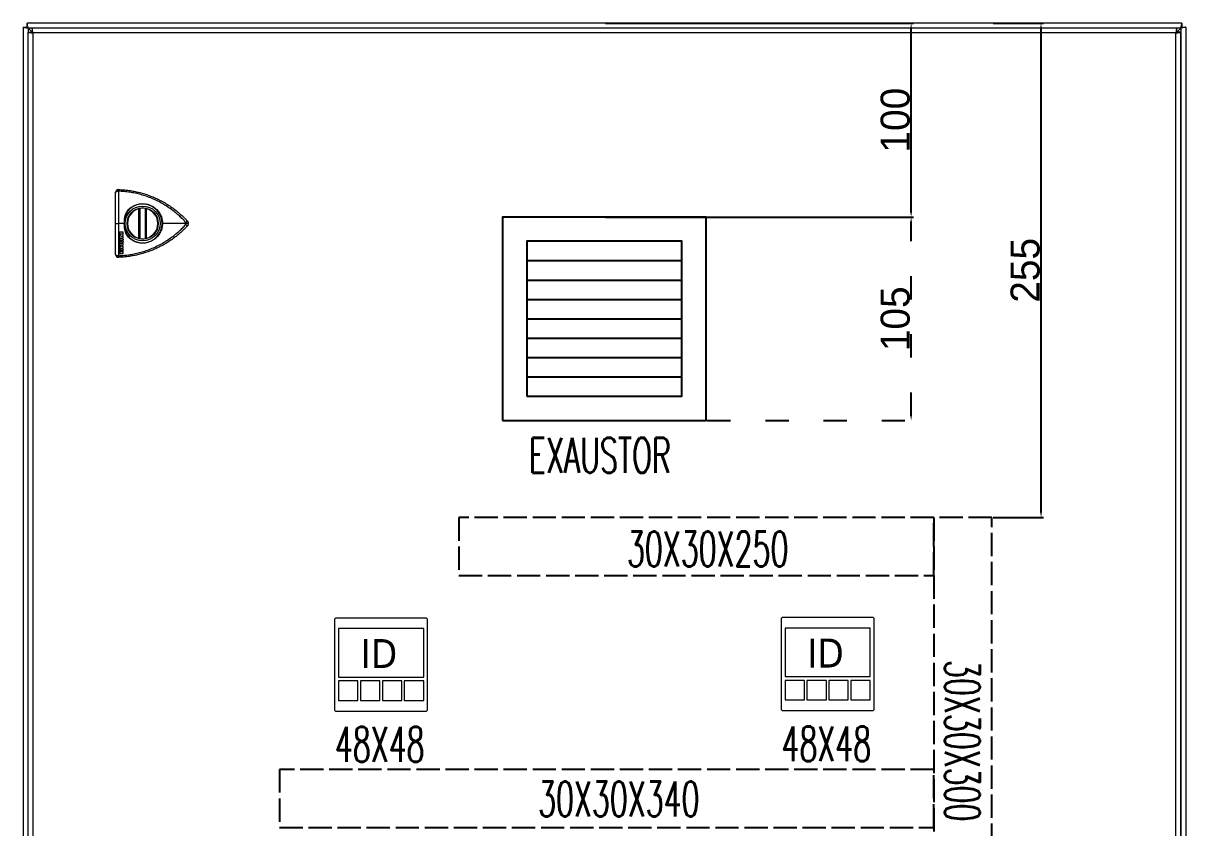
# Model space of a CAD drawing. Header units: inches. Extents: x -3 to 3194, y -983 to 1262.
# Drawn here: x 2594 to 3194, y 768 to 1183 of the extents above; entities that cross this region are included whole.
import ezdxf
from ezdxf.enums import TextEntityAlignment as Align

# ---------------------------------------------------------------- set-up
doc = ezdxf.new("R2010")
doc.units = ezdxf.units.IN
doc.header["$MEASUREMENT"] = 0
doc.linetypes.add('ACAD_ISO02W100', pattern=[15, 12, -3])
doc.linetypes.add('ACAD_ISO03W100', pattern=[30, 12, -18])
doc.layers.add('AUTOCONNECTING', color=1, linetype='Continuous', lineweight=13)
doc.styles.add('ROMANS', font='romans')
doc.styles.add('Tahoma', font='Tahoma.ttf')
doc.dimstyles.new('ISO-25', dxfattribs={"dimtxt": 15, "dimasz": 2.5, "dimexe": 1.25, "dimexo": 0.625, "dimtad": 1, "dimtxsty": 'Standard', "dimcen": 2.5, "dimclrd": 4, "dimclre": 4, "dimclrt": 4, "dimadec": 0, "dimazin": 0, "dimtfac": 1, "dimtmove": 0, "dimatfit": 3, "dimfxl": 1, "dimtfillclr": 4, "dimarcsym": 0})

# ---------------------------------------------------------------- blocks, each defined once
blk = doc.blocks.new('*U116')
blk.add_line((-40, 0), (40, 0))
blk = doc.blocks.new('*U117')
at = {"color": 0, "linetype": 'ByBlock', "lineweight": -2, "transparency": 16777216}
for p in [(0, 70), (0, 60), (0, 50), (0, 40), (0, 30), (0, 20), (0, 10), (0, 0)]:
    blk.add_blockref('*U116', p, dxfattribs=at)
blk = doc.blocks.new('*D132')
at = {"layer": 'AUTOCONNECTING', "color": 4, "linetype": 'ACAD_ISO03W100', "lineweight": -2, "transparency": 16777216}
for p, q in [((2946.78, 1082.97), (3053.24, 1082.97)), ((3051.99, 980.47), (3051.99, 1080.47)), ((2946.78, 977.97), (3053.24, 977.97))]:
    blk.add_line(p, q, dxfattribs=at)
at = {"layer": 'AUTOCONNECTING', "color": 4, "linetype": 'ACAD_ISO03W100', "lineweight": 13, "transparency": 16777216}
for points in [[(3051.57, 1080.47), (3052.41, 1080.47), (3051.99, 1082.97)], [(3051.57, 980.47), (3052.41, 980.47), (3051.99, 977.97)]]:
    blk.add_solid(points, dxfattribs=at)
at = {"layer": 'Defpoints', "color": 0, "linetype": 'ACAD_ISO03W100', "lineweight": 13, "transparency": 16777216}
for p in [(2946.16, 1082.97), (3051.99, 1082.97), (2946.16, 977.97)]:
    blk.add_point(p, dxfattribs=at)
at = {"layer": 'AUTOCONNECTING', "color": 4, "linetype": 'ACAD_ISO03W100', "lineweight": 13, "transparency": 16777216, "insert": (3043.86, 1030.47), "char_height": 15, "attachment_point": 5, "rotation": 90}
blk.add_mtext('105', dxfattribs=at)
blk = doc.blocks.new('*U154')
at = {"layer": 'AUTOCONNECTING', "color": 0, "lineweight": 13}
blk.add_lwpolyline([(-5, -5), (5, -5), (5, 5), (-5, 5)], close=True, dxfattribs=at)
blk = doc.blocks.new('*U155')
at = {"layer": 'AUTOCONNECTING', "color": 0, "linetype": 'ByBlock', "lineweight": -2, "transparency": 16777216}
for p in [(0, 0), (11.33, 0), (22.66, 0), (33.99, 0)]:
    blk.add_blockref('*U154', p, dxfattribs=at)
blk = doc.blocks.new('IndicadorNovus')
at = {"layer": 'AUTOCONNECTING', "color": 0, "lineweight": 13}
for points in [[(-23.5, -24), (23.5, -24), (24, -23.5), (24, 23.5), (23.5, 24), (-23.5, 24), (-24, 23.5), (-24, -23.5)], [(-22, -6.48), (22, -6.48), (22, 18.52), (-22, 18.52)]]:
    blk.add_lwpolyline(points, close=True, dxfattribs=at)
blk.add_blockref('*U155', (-17, -13.47), dxfattribs=at)
at = {"insert": (-10.51, 13.17), "char_height": 15, "width": 31.6447, "attachment_point": 1, "style": 'Tahoma'}
blk.add_mtext('ID', dxfattribs=at)
blk = doc.blocks.new('*D167')
at = {"layer": 'AUTOCONNECTING', "color": 4, "lineweight": -2, "transparency": 16777216}
for p, q in [((2894.28, 1182.97), (3053.24, 1182.97)), ((3051.99, 1085.47), (3051.99, 1180.47)), ((2894.28, 1082.97), (3053.24, 1082.97))]:
    blk.add_line(p, q, dxfattribs=at)
at = {"layer": 'AUTOCONNECTING', "color": 4, "lineweight": 13, "transparency": 16777216}
for points in [[(3051.57, 1180.47), (3052.41, 1180.47), (3051.99, 1182.97)], [(3051.57, 1085.47), (3052.41, 1085.47), (3051.99, 1082.97)]]:
    blk.add_solid(points, dxfattribs=at)
at = {"layer": 'Defpoints', "color": 0, "lineweight": 13, "transparency": 16777216}
for p in [(2893.66, 1182.97), (3051.99, 1182.97), (2893.66, 1082.97)]:
    blk.add_point(p, dxfattribs=at)
at = {"layer": 'AUTOCONNECTING', "color": 4, "lineweight": 13, "transparency": 16777216, "insert": (3043.86, 1132.97), "char_height": 15, "attachment_point": 5, "rotation": 90}
blk.add_mtext('100', dxfattribs=at)
blk = doc.blocks.new('*D168')
at = {"layer": 'AUTOCONNECTING', "color": 4, "lineweight": -2, "transparency": 16777216}
for p, q in [((3094.28, 1182.97), (3120.28, 1182.97)), ((3119.03, 930.47), (3119.03, 1180.47)), ((3094.28, 927.97), (3120.28, 927.97))]:
    blk.add_line(p, q, dxfattribs=at)
at = {"layer": 'AUTOCONNECTING', "color": 4, "lineweight": 13, "transparency": 16777216}
for points in [[(3118.62, 1180.47), (3119.45, 1180.47), (3119.03, 1182.97)], [(3118.62, 930.47), (3119.45, 930.47), (3119.03, 927.97)]]:
    blk.add_solid(points, dxfattribs=at)
at = {"layer": 'Defpoints', "color": 0, "lineweight": 13, "transparency": 16777216}
for p in [(3093.66, 1182.97), (3119.03, 1182.97), (3093.66, 927.97)]:
    blk.add_point(p, dxfattribs=at)
at = {"layer": 'AUTOCONNECTING', "color": 4, "lineweight": 13, "transparency": 16777216, "insert": (3110.91, 1055.47), "char_height": 15, "attachment_point": 5, "rotation": 90}
blk.add_mtext('255', dxfattribs=at)

msp = doc.modelspace()

# ---------------------------------------------------------------- linework, layer by layer
at = {"color": 7, "linetype": 'Continuous', "lineweight": 15}
for p, q in [((3191.723, 1182.971), (2595.723, 1182.971)), ((2595.723, 1180.971), (2595.723, 1182.971)), ((3191.723, 1182.971), (3191.723, 1180.971)), ((2593.723, 1180.971), (2595.723, 1180.971)), ((2593.723, 1180.971), (2593.723, 384.971)), ((2596.155, 1178.294), (2596.155, 387.648)), ((2596.155, 1178.294), (2598.155, 1178.294)), ((2598.531, 1178.164), (2596.223, 1180.471)), ((3188.979, 1180.471), (2598.332, 1180.471)), ((2598.332, 1180.471), (2598.332, 1178.471)), ((3188.655, 1177.971), (2598.655, 1177.971)), ((2598.655, 1177.971), (2598.655, 387.971)), ((3188.655, 387.971), (3188.655, 1177.971)), ((3188.848, 1178.096), (3191.223, 1180.471)), ((3188.979, 1180.471), (3188.979, 1178.471)), ((3191.155, 1178.294), (3189.155, 1178.294)), ((3191.155, 387.648), (3191.155, 1178.294)), ((3191.223, 1180.471), (3191.223, 385.471)), ((3191.723, 1180.971), (3193.723, 1180.971)), ((3193.723, 1180.971), (3193.723, 384.971)), ((2653.46, 1072.053), (2653.46, 1087.29)), ((2653.96, 1087.401), (2654.005, 1087.455)), ((2653.96, 1087.401), (2653.96, 1071.941)), ((2654.005, 1071.887), (2654.005, 1087.455)), ((2656.75, 1087.401), (2656.705, 1087.455)), ((2656.705, 1087.455), (2656.705, 1071.887)), ((2656.75, 1071.941), (2656.75, 1087.401)), ((2657.25, 1087.29), (2657.25, 1072.053)), ((2645.355, 1079.671), (2642.869, 1079.671)), ((2645.355, 1075.17), (2643.348, 1075.17)), ((2644.159, 1074.337), (2645.355, 1074.337)), ((2645.355, 1073.913), (2644.159, 1074.337)), ((2645.355, 1079.671), (2645.954, 1079.671)), ((2646.04, 1079.671), (2645.954, 1079.671)), ((2643.348, 1073.879), (2644.019, 1073.682)), ((2644.019, 1073.682), (2643.348, 1073.404)), ((2643.348, 1072.141), (2645.355, 1072.141)), ((2644.739, 1071.974), (2643.348, 1071.974)), ((2643.348, 1071.144), (2644.454, 1071.144)), ((2644.448, 1070.397), (2643.348, 1070.397)), ((2643.348, 1069.635), (2644.691, 1069.635)), ((2644.213, 1072.983), (2645.355, 1073.374)), ((2645.355, 1072.983), (2644.213, 1072.983)), ((2645.355, 1069.531), (2644.584, 1069.079)), ((2644.676, 1068.092), (2645.355, 1068.468)), ((2653.96, 1071.941), (2654.005, 1071.887)), ((2656.75, 1071.941), (2656.705, 1071.887)), ((2643.348, 1066.933), (2645.355, 1066.933)), ((2643.355, 1064.171), (2645.355, 1064.171)), ((2643.848, 1067.752), (2644.106, 1067.752)), ((2643.854, 1064.996), (2644.045, 1064.996)), ((2644.546, 1064.996), (2644.786, 1064.996)), ((2645.355, 1067.752), (2644.676, 1067.752)), ((2645.186, 1066.44), (2645.355, 1066.111))]:
    msp.add_line(p, q, dxfattribs=at)
at = {"color": 8, "linetype": 'Continuous', "lineweight": 15}
for p, q in [((2598.332, 1180.471), (2596.223, 1180.471)), ((2596.223, 1180.471), (2596.223, 1178.294)), ((3191.223, 1180.471), (3188.979, 1180.471))]:
    msp.add_line(p, q, dxfattribs=at)
at = {"color": 7, "linetype": 'Continuous', "lineweight": 15, "flags": 128}
for points in [[(2596.223, 1180.471), (2596.137, 1180.905), (2596.052, 1181.326), (2595.973, 1181.721), (2595.902, 1182.078), (2595.84, 1182.386), (2595.79, 1182.636), (2595.754, 1182.821), (2595.731, 1182.933), (2595.723, 1182.971)], [(3191.223, 1180.471), (3191.321, 1180.959), (3191.415, 1181.428), (3191.501, 1181.86), (3191.577, 1182.239), (3191.639, 1182.55), (3191.685, 1182.781), (3191.714, 1182.923), (3191.723, 1182.971)], [(2593.723, 1180.971), (2593.761, 1180.964), (2593.874, 1180.941), (2594.058, 1180.904), (2594.308, 1180.854), (2594.616, 1180.793), (2594.973, 1180.721), (2595.368, 1180.642), (2595.789, 1180.558), (2596.223, 1180.471)], [(2596.223, 1180.471), (2596.137, 1180.558), (2596.052, 1180.642), (2595.973, 1180.721), (2595.902, 1180.793), (2595.84, 1180.854), (2595.79, 1180.904), (2595.754, 1180.941), (2595.731, 1180.964), (2595.723, 1180.971)], [(2595.723, 1180.971), (2595.731, 1180.964), (2595.754, 1180.941), (2595.79, 1180.904), (2595.84, 1180.854), (2595.902, 1180.793), (2595.973, 1180.721), (2596.052, 1180.642), (2596.137, 1180.558), (2596.223, 1180.471)], [(2596.155, 1178.294), (2596.193, 1178.29), (2596.306, 1178.275), (2596.49, 1178.251), (2596.74, 1178.219), (2597.048, 1178.179), (2597.405, 1178.133), (2597.8, 1178.082), (2598.221, 1178.027), (2598.655, 1177.971)], [(2598.155, 1178.294), (2598.163, 1178.29), (2598.186, 1178.275), (2598.222, 1178.251), (2598.272, 1178.219), (2598.334, 1178.179), (2598.405, 1178.133), (2598.484, 1178.082), (2598.569, 1178.027), (2598.655, 1177.971)], [(2598.655, 1177.971), (2598.599, 1178.405), (2598.545, 1178.826), (2598.494, 1179.221), (2598.448, 1179.578), (2598.408, 1179.886), (2598.376, 1180.136), (2598.352, 1180.321), (2598.337, 1180.433), (2598.332, 1180.471)], [(2598.655, 1177.971), (2598.592, 1178.069), (2598.532, 1178.163), (2598.476, 1178.249), (2598.427, 1178.325), (2598.387, 1178.387), (2598.357, 1178.433), (2598.338, 1178.462), (2598.332, 1178.471)], [(3188.979, 1180.471), (3188.974, 1180.433), (3188.959, 1180.321), (3188.935, 1180.136), (3188.903, 1179.886), (3188.863, 1179.578), (3188.817, 1179.221), (3188.766, 1178.826), (3188.712, 1178.405), (3188.655, 1177.971)], [(3188.979, 1178.471), (3188.974, 1178.464), (3188.959, 1178.441), (3188.935, 1178.404), (3188.903, 1178.354), (3188.863, 1178.293), (3188.817, 1178.221), (3188.766, 1178.142), (3188.712, 1178.058), (3188.655, 1177.971)], [(3188.655, 1177.971), (3189.143, 1178.034), (3189.612, 1178.095), (3190.044, 1178.151), (3190.423, 1178.2), (3190.734, 1178.24), (3190.965, 1178.27), (3191.107, 1178.288), (3191.155, 1178.294)], [(3188.655, 1177.971), (3188.753, 1178.034), (3188.847, 1178.095), (3188.933, 1178.151), (3189.009, 1178.2), (3189.071, 1178.24), (3189.117, 1178.27), (3189.146, 1178.288), (3189.155, 1178.294)], [(3191.223, 1180.471), (3191.321, 1180.569), (3191.415, 1180.663), (3191.501, 1180.749), (3191.577, 1180.825), (3191.639, 1180.887), (3191.685, 1180.933), (3191.714, 1180.962), (3191.723, 1180.971)], [(3193.723, 1180.971), (3193.685, 1180.964), (3193.573, 1180.941), (3193.389, 1180.904), (3193.139, 1180.854), (3192.83, 1180.793), (3192.473, 1180.721), (3192.078, 1180.642), (3191.658, 1180.558), (3191.223, 1180.471)], [(3191.723, 1180.971), (3191.716, 1180.964), (3191.693, 1180.941), (3191.656, 1180.904), (3191.606, 1180.854), (3191.545, 1180.793), (3191.473, 1180.721), (3191.394, 1180.642), (3191.31, 1180.558), (3191.223, 1180.471)], [(2641.355, 1095.648), (2641.385, 1095.778), (2641.472, 1095.903), (2641.613, 1096.018), (2641.803, 1096.118), (2642.033, 1096.2), (2642.297, 1096.261), (2642.582, 1096.297), (2642.877, 1096.308)], [(2641.355, 1063.694), (2641.385, 1063.564), (2641.472, 1063.439), (2641.613, 1063.325), (2641.803, 1063.224), (2642.033, 1063.142), (2642.297, 1063.082), (2642.582, 1063.045), (2642.877, 1063.034)]]:
    msp.add_lwpolyline(points, dxfattribs=at)
for points in [[(2841.155, 977.971), (2946.155, 977.971), (2946.155, 1082.971), (2841.155, 1082.971)], [(2853.655, 990.471), (2933.655, 990.471), (2933.655, 1070.471), (2853.655, 1070.471)]]:
    msp.add_lwpolyline(points, close=True)
at = {"color": 251, "linetype": 'ACAD_ISO02W100', "true_color": 0x636466, "elevation": 0}
for points in [[(2818.587, 897.971), (3063.655, 897.971), (3063.655, 927.971), (2818.587, 927.971)], [(2725.967, 767.971), (3063.655, 767.971), (3063.655, 797.971), (2725.967, 797.971)]]:
    msp.add_lwpolyline(points, close=True, dxfattribs=at)
at = {"color": 251, "linetype": 'ACAD_ISO02W100', "true_color": 0x636466}
msp.add_lwpolyline([(3063.655, 927.971), (3063.655, 637.971), (3093.655, 637.971), (3093.655, 927.971)], close=True, dxfattribs=at)
at = {"color": 7, "linetype": 'Continuous', "lineweight": 15}
for radius in [9, 8.05]:
    msp.add_circle((2655.355, 1079.671), radius, dxfattribs=at)
for centre, radius, start, end in [((2642.855, 1095.648), 1.5, 88.244099, 180), ((2498.49, 1100.887), 144.46, 358.183522, 358.5166), ((2655.355, 1079.671), 7.9, 99.839341, 260.160659), ((2655.355, 1079.671), 7.851, 103.967718, 256.032282), ((2649.696, 1088.124), 0.308, 206.731137, 248.460727), ((2655.355, 1079.671), 10, 234.741382, 125.258618), ((2655.355, 1079.671), 7.9, 80.160659, 99.839341), ((2655.355, 1079.671), 7.9, 279.839341, 80.160659), ((2655.355, 1079.671), 7.851, 283.967718, 76.032282), ((2675.946, 1082.214), 2.619, 307.282004, 334.191173), ((2675.946, 1077.128), 2.619, 25.808827, 52.717996), ((2655.355, 1079.671), 7.9, 260.160659, 279.839341), ((2642.855, 1063.694), 1.5, 180, 271.755901), ((2498.49, 1058.455), 144.46, 1.4834, 1.816478)]:
    msp.add_arc(centre, radius, start, end, dxfattribs=at)
for points, knots in [([(2641.355, 1079.671), (2641.355, 1079.85), (2641.355, 1080.207), (2641.355, 1080.921), (2641.355, 1082.168), (2641.355, 1083.934), (2641.355, 1086.031), (2641.355, 1088.284), (2641.355, 1090.685), (2641.355, 1093.215), (2641.355, 1094.838), (2641.355, 1095.648)], [0, 0, 0, 0, 0.032374, 0.0647719, 0.1295223, 0.2586294, 0.3862106, 0.5137919, 0.6757874, 0.8380037, 1, 1, 1, 1]), ([(2642.877, 1096.308), (2642.878, 1095.464), (2642.879, 1093.775), (2642.88, 1091.14), (2642.88, 1088.641), (2642.88, 1086.295), (2642.879, 1084.111), (2642.877, 1082.272), (2642.876, 1080.976), (2642.872, 1080.251), (2642.872, 1079.898), (2642.869, 1079.729), (2642.869, 1079.729)], [0, 0, 0, 0, 0.16252448, 0.32526957, 0.48779326, 0.61579946, 0.74380558, 0.87333426, 0.93823802, 0.9706035, 0.9999965, 1, 1, 1, 1]), ([(2676.879, 1081.021), (2676.879, 1081.021), (2676.331, 1081.602), (2675.197, 1082.728), (2673.424, 1084.341), (2671.346, 1086.052), (2668.931, 1087.816), (2666.151, 1089.576), (2663.258, 1091.151), (2660.271, 1092.531), (2657.316, 1093.663), (2654.412, 1094.566), (2651.573, 1095.266), (2648.695, 1095.794), (2645.793, 1096.163), (2643.848, 1096.26), (2642.877, 1096.308)], [0, 0, 0, 0, 0.0000016, 0.0626687, 0.1253723, 0.1880393, 0.2738254, 0.3598973, 0.446064, 0.5321319, 0.6179145, 0.6941957, 0.7706827, 0.8472375, 0.9237214, 1, 1, 1, 1]), ([(2642.901, 1097.148), (2643.717, 1097.111), (2645.349, 1097.038), (2647.785, 1096.778), (2650.225, 1096.407), (2652.661, 1095.909), (2655.087, 1095.288), (2657.558, 1094.523), (2660.065, 1093.601), (2662.595, 1092.51), (2665.084, 1091.272), (2667.524, 1089.885), (2669.904, 1088.349), (2671.988, 1086.833), (2673.798, 1085.376), (2675.185, 1084.163), (2676.364, 1083.057), (2677.353, 1082.081), (2677.987, 1081.409), (2678.304, 1081.074)], [0, 0, 0, 0, 0.06135, 0.1227363, 0.1840863, 0.2467878, 0.3095279, 0.3722294, 0.4411941, 0.5102103, 0.579175, 0.6500791, 0.7210391, 0.7919432, 0.8437654, 0.8955877, 0.9304148, 0.9652439, 1, 1, 1, 1]), ([(2645.954, 1079.671), (2645.954, 1079.671), (2645.954, 1080.086), (2645.936, 1080.915), (2645.998, 1082.09), (2646.207, 1083.178), (2646.505, 1084.171), (2646.914, 1085.116), (2647.436, 1085.995), (2648.061, 1086.796), (2648.726, 1087.465), (2649.208, 1087.826), (2649.421, 1087.985)], [0, 0, 0, 0, 0.0000063, 0.1308926, 0.2615087, 0.37095, 0.4807034, 0.5900352, 0.6981798, 0.8067491, 0.9148698, 1, 1, 1, 1]), ([(2649.583, 1087.837), (2649.375, 1087.681), (2648.903, 1087.326), (2648.247, 1086.673), (2647.626, 1085.894), (2647.099, 1085.037), (2646.678, 1084.115), (2646.362, 1083.143), (2646.13, 1082.072), (2646.037, 1080.909), (2646.039, 1080.084), (2646.04, 1079.671)], [0, 0, 0, 0, 0.0842955, 0.1916501, 0.2994185, 0.4067975, 0.5162102, 0.6260184, 0.7355242, 0.8676298, 1, 1, 1, 1]), ([(2649.421, 1087.985), (2649.746, 1088.198), (2650.398, 1088.625), (2651.46, 1089.119), (2652.568, 1089.499), (2653.718, 1089.747), (2654.89, 1089.864), (2656.061, 1089.847), (2657.214, 1089.696), (2658.335, 1089.421), (2659.409, 1089.026), (2660.424, 1088.517), (2661.368, 1087.907), (2662.24, 1087.199), (2663.027, 1086.399), (2663.722, 1085.519), (2664.32, 1084.566), (2664.81, 1083.546), (2665.187, 1082.473), (2665.422, 1081.459), (2665.543, 1080.524), (2665.569, 1079.955), (2665.569, 1079.671), (2665.569, 1079.671)], [0, 0, 0, 0, 0.0528758, 0.1059186, 0.1587909, 0.2116416, 0.2646656, 0.317507, 0.3688284, 0.4203197, 0.4716374, 0.521555, 0.5716322, 0.6215525, 0.6714674, 0.7215375, 0.7714564, 0.8222622, 0.8732263, 0.9240341, 0.9620437, 0.9999973, 1, 1, 1, 1]), ([(2653.46, 1087.29), (2653.518, 1087.304), (2653.632, 1087.331), (2653.784, 1087.364), (2653.897, 1087.388), (2653.953, 1087.399), (2653.958, 1087.401), (2653.96, 1087.401)], [0, 0, 0, 0, 0.2226403, 0.4454348, 0.6642683, 0.8784476, 1, 1, 1, 1]), ([(2656.75, 1087.401), (2656.756, 1087.4), (2656.768, 1087.397), (2656.853, 1087.38), (2656.978, 1087.353), (2657.118, 1087.322), (2657.212, 1087.299), (2657.25, 1087.29)], [0, 0, 0, 0, 0.2106937, 0.4213433, 0.6333535, 0.8488062, 1, 1, 1, 1]), ([(2677.533, 1080.13), (2677.421, 1080.275), (2677.196, 1080.566), (2676.978, 1080.865), (2676.879, 1081.021), (2676.879, 1081.021)], [0, 0, 0, 0, 0.49869947, 0.99994679, 1, 1, 1, 1]), ([(2677.684, 1079.671), (2677.684, 1079.671), (2677.684, 1079.745), (2677.664, 1079.892), (2677.596, 1080.044), (2677.543, 1080.116), (2677.533, 1080.13)], [0, 0, 0, 0, 0.0001222, 0.4526128, 0.893613, 1, 1, 1, 1]), ([(2678.304, 1081.074), (2678.341, 1081.032), (2678.453, 1080.905), (2678.61, 1080.665), (2678.749, 1080.352), (2678.838, 1080.017), (2678.85, 1079.788), (2678.855, 1079.672)], [0, 0, 0, 0, 0.1097742, 0.3292383, 0.5549179, 0.7743506, 1, 1, 1, 1]), ([(2641.355, 1079.671), (2641.361, 1079.671), (2641.372, 1079.671), (2641.463, 1079.671), (2641.603, 1079.671), (2641.793, 1079.671), (2642.024, 1079.671), (2642.287, 1079.672), (2642.573, 1079.672), (2642.77, 1079.672), (2642.869, 1079.672)], [0, 0, 0, 0, 0.1250004, 0.2499998, 0.375, 0.5000003, 0.6249999, 0.7499996, 0.8749999, 1, 1, 1, 1]), ([(2641.355, 1063.694), (2641.355, 1064.505), (2641.355, 1066.128), (2641.355, 1068.658), (2641.355, 1071.058), (2641.355, 1073.312), (2641.355, 1075.408), (2641.355, 1077.175), (2641.355, 1078.421), (2641.355, 1079.136), (2641.355, 1079.493), (2641.355, 1079.671)], [0, 0, 0, 0, 0.1619916, 0.3242032, 0.486194, 0.6137717, 0.7413492, 0.8704526, 0.9352011, 0.967598, 1, 1, 1, 1]), ([(2642.869, 1079.729), (2642.869, 1079.729), (2642.869, 1079.71), (2642.869, 1079.691), (2642.869, 1079.671)], [0, 0, 0, 0, 0.0010336, 1, 1, 1, 1]), ([(2642.869, 1079.671), (2642.869, 1079.671), (2642.869, 1079.652), (2642.869, 1079.633), (2642.869, 1079.613), (2642.869, 1079.613)], [0, 0, 0, 0, 0.00103366, 0.99896638, 1, 1, 1, 1]), ([(2642.869, 1079.613), (2642.869, 1079.613), (2642.872, 1079.445), (2642.872, 1079.092), (2642.876, 1078.367), (2642.877, 1077.07), (2642.879, 1075.231), (2642.88, 1073.048), (2642.88, 1070.702), (2642.88, 1068.202), (2642.879, 1065.568), (2642.878, 1063.879), (2642.877, 1063.034)], [0, 0, 0, 0, 0.0000035, 0.0293965, 0.061762, 0.1266657, 0.2561944, 0.3842005, 0.5122067, 0.6747304, 0.8374755, 1, 1, 1, 1]), ([(2642.877, 1063.034), (2643.848, 1063.083), (2645.793, 1063.18), (2648.695, 1063.549), (2651.573, 1064.076), (2654.412, 1064.777), (2657.316, 1065.679), (2660.271, 1066.811), (2663.258, 1068.191), (2666.151, 1069.767), (2668.931, 1071.526), (2671.346, 1073.291), (2673.424, 1075.002), (2675.197, 1076.615), (2676.331, 1077.741), (2676.879, 1078.322), (2676.879, 1078.322)], [0, 0, 0, 0, 0.0762786, 0.1527625, 0.2293173, 0.3058043, 0.3820855, 0.4678681, 0.553936, 0.6401027, 0.7261746, 0.8119607, 0.8746277, 0.9373313, 0.9999984, 1, 1, 1, 1]), ([(2678.304, 1078.269), (2677.99, 1077.936), (2677.36, 1077.269), (2676.379, 1076.3), (2675.202, 1075.195), (2673.81, 1073.976), (2672.013, 1072.529), (2669.967, 1071.038), (2667.656, 1069.539), (2665.244, 1068.156), (2662.736, 1066.897), (2660.138, 1065.769), (2657.6, 1064.833), (2655.138, 1064.07), (2652.766, 1063.458), (2650.349, 1062.958), (2647.893, 1062.577), (2645.402, 1062.308), (2643.735, 1062.233), (2642.901, 1062.195)], [0, 0, 0, 0, 0.0344964, 0.069065, 0.1036317, 0.1558441, 0.2080565, 0.2770212, 0.3460374, 0.4150022, 0.4859063, 0.5568664, 0.6277705, 0.6891206, 0.7505069, 0.811857, 0.8745584, 0.9372986, 1, 1, 1, 1]), ([(2643.348, 1075.17), (2643.348, 1074.929), (2643.348, 1074.498), (2643.348, 1074.068), (2643.348, 1073.879)], [0, 0, 0, 0, 0.5600006, 1, 1, 1, 1]), ([(2645.355, 1074.337), (2645.355, 1074.492), (2645.355, 1074.769), (2645.355, 1075.048), (2645.355, 1075.17)], [0, 0, 0, 0, 0.56000434, 1, 1, 1, 1]), ([(2649.421, 1071.358), (2649.097, 1071.608), (2648.441, 1072.115), (2647.63, 1073.058), (2646.959, 1074.117), (2646.442, 1075.306), (2646.089, 1076.623), (2645.949, 1077.828), (2645.917, 1078.85), (2645.954, 1079.397), (2645.954, 1079.671), (2645.954, 1079.671)], [0, 0, 0, 0, 0.1312206, 0.2657075, 0.3967426, 0.530837, 0.6774756, 0.8273724, 0.9135263, 0.9999937, 1, 1, 1, 1]), ([(2665.569, 1079.671), (2665.569, 1079.671), (2665.569, 1079.387), (2665.543, 1078.819), (2665.422, 1077.884), (2665.187, 1076.869), (2664.81, 1075.797), (2664.32, 1074.777), (2663.722, 1073.823), (2663.027, 1072.944), (2662.24, 1072.143), (2661.368, 1071.435), (2660.424, 1070.825), (2659.409, 1070.316), (2658.335, 1069.922), (2657.214, 1069.646), (2656.061, 1069.495), (2654.89, 1069.479), (2653.718, 1069.596), (2652.568, 1069.843), (2651.46, 1070.224), (2650.398, 1070.718), (2649.746, 1071.145), (2649.421, 1071.358)], [0, 0, 0, 0, 0.0000027, 0.0379563, 0.0759659, 0.1267737, 0.1777378, 0.2285436, 0.2784625, 0.3285326, 0.3784475, 0.4283678, 0.478445, 0.5283626, 0.5796803, 0.6311716, 0.682493, 0.7353344, 0.7883584, 0.8412091, 0.8940814, 0.9471242, 1, 1, 1, 1]), ([(2665.569, 1079.671), (2665.54, 1079.671), (2665.482, 1079.671), (2665.413, 1079.671), (2665.365, 1079.671), (2665.359, 1079.671), (2665.355, 1079.671)], [0, 0, 0, 0, 0.249997, 0.499997, 0.7499926, 1, 1, 1, 1]), ([(2677.684, 1079.671), (2675.675, 1079.671), (2671.657, 1079.671), (2667.598, 1079.671), (2665.569, 1079.671)], [0, 0, 0, 0, 0.50016048, 1, 1, 1, 1]), ([(2676.879, 1078.322), (2676.879, 1078.322), (2676.978, 1078.476), (2677.195, 1078.776), (2677.42, 1079.066), (2677.533, 1079.212)], [0, 0, 0, 0, 0.0000532, 0.4977601, 1, 1, 1, 1]), ([(2677.533, 1079.212), (2677.543, 1079.226), (2677.596, 1079.298), (2677.664, 1079.45), (2677.684, 1079.597), (2677.684, 1079.671), (2677.684, 1079.671)], [0, 0, 0, 0, 0.106387, 0.5473872, 0.9998778, 1, 1, 1, 1]), ([(2678.855, 1079.672), (2678.839, 1079.672), (2678.806, 1079.672), (2678.547, 1079.672), (2678.168, 1079.672), (2677.846, 1079.671), (2677.684, 1079.671)], [0, 0, 0, 0, 0.2500002, 0.5, 0.7500001, 1, 1, 1, 1]), ([(2678.855, 1079.672), (2678.85, 1079.559), (2678.839, 1079.33), (2678.751, 1078.997), (2678.612, 1078.68), (2678.456, 1078.44), (2678.341, 1078.311), (2678.304, 1078.269)], [0, 0, 0, 0, 0.2197356, 0.4457308, 0.664938, 0.8903541, 1, 1, 1, 1]), ([(2643.348, 1073.404), (2643.348, 1073.168), (2643.348, 1072.746), (2643.348, 1072.326), (2643.348, 1072.141)], [0, 0, 0, 0, 0.5600679, 1, 1, 1, 1]), ([(2643.348, 1071.974), (2643.348, 1071.819), (2643.348, 1071.542), (2643.348, 1071.266), (2643.348, 1071.144)], [0, 0, 0, 0, 0.5600754, 1, 1, 1, 1]), ([(2643.348, 1070.397), (2643.348, 1070.254), (2643.348, 1070), (2643.348, 1069.746), (2643.348, 1069.635)], [0, 0, 0, 0, 0.5600747, 1, 1, 1, 1]), ([(2643.348, 1068.948), (2643.371, 1069.017), (2643.419, 1069.155), (2643.53, 1069.272), (2643.598, 1069.321), (2643.605, 1069.326)], [0, 0, 0, 0, 0.4714258, 0.94336987, 1, 1, 1, 1]), ([(2643.348, 1068.948), (2643.348, 1068.57), (2643.348, 1067.893), (2643.348, 1067.226), (2643.348, 1066.933)], [0, 0, 0, 0, 0.5601623, 1, 1, 1, 1]), ([(2643.605, 1069.326), (2643.685, 1069.356), (2643.844, 1069.416), (2644.106, 1069.403), (2644.346, 1069.312), (2644.501, 1069.188), (2644.568, 1069.1), (2644.584, 1069.079)], [0, 0, 0, 0, 0.2311869, 0.4624587, 0.6923572, 0.9252182, 1, 1, 1, 1]), ([(2643.848, 1068.337), (2643.849, 1068.352), (2643.852, 1068.382), (2643.876, 1068.422), (2643.911, 1068.452), (2643.953, 1068.467), (2643.997, 1068.467), (2644.037, 1068.454), (2644.072, 1068.429), (2644.096, 1068.394), (2644.106, 1068.361), (2644.106, 1068.342), (2644.106, 1068.337)], [0, 0, 0, 0, 0.1138657, 0.2278189, 0.3390354, 0.4452553, 0.5472584, 0.6475624, 0.7491165, 0.8542731, 0.9640838, 1, 1, 1, 1]), ([(2643.848, 1068.337), (2643.848, 1068.228), (2643.848, 1068.032), (2643.848, 1067.838), (2643.848, 1067.752)], [0, 0, 0, 0, 0.5600484, 1, 1, 1, 1]), ([(2644.106, 1067.752), (2644.106, 1067.861), (2644.106, 1068.056), (2644.106, 1068.251), (2644.106, 1068.337)], [0, 0, 0, 0, 0.5599504, 1, 1, 1, 1]), ([(2644.454, 1071.144), (2644.494, 1071.129), (2644.575, 1071.099), (2644.669, 1071.007), (2644.729, 1070.892), (2644.748, 1070.761), (2644.722, 1070.629), (2644.652, 1070.513), (2644.555, 1070.432), (2644.48, 1070.408), (2644.448, 1070.397)], [0, 0, 0, 0, 0.1247595, 0.2494372, 0.3762488, 0.5063197, 0.6387052, 0.7712827, 0.9015813, 1, 1, 1, 1]), ([(2644.676, 1067.752), (2644.676, 1067.815), (2644.676, 1067.929), (2644.676, 1068.042), (2644.676, 1068.092)], [0, 0, 0, 0, 0.5599724, 1, 1, 1, 1]), ([(2645.355, 1070.397), (2645.352, 1070.314), (2645.347, 1070.148), (2645.232, 1069.92), (2645.053, 1069.746), (2644.859, 1069.656), (2644.734, 1069.64), (2644.691, 1069.635)], [0, 0, 0, 0, 0.2240589, 0.4481798, 0.6700051, 0.8851492, 1, 1, 1, 1]), ([(2644.739, 1071.974), (2644.822, 1071.949), (2644.987, 1071.899), (2645.184, 1071.727), (2645.315, 1071.518), (2645.342, 1071.364), (2645.355, 1071.293)], [0, 0, 0, 0, 0.2587001, 0.5172763, 0.7791656, 1, 1, 1, 1]), ([(2645.355, 1073.374), (2645.355, 1073.475), (2645.355, 1073.654), (2645.355, 1073.834), (2645.355, 1073.913)], [0, 0, 0, 0, 0.5599854, 1, 1, 1, 1]), ([(2645.355, 1072.141), (2645.355, 1072.298), (2645.355, 1072.578), (2645.355, 1072.86), (2645.355, 1072.983)], [0, 0, 0, 0, 0.5599485, 1, 1, 1, 1]), ([(2645.355, 1070.397), (2645.355, 1070.564), (2645.355, 1070.862), (2645.355, 1071.161), (2645.355, 1071.293)], [0, 0, 0, 0, 0.5599051, 1, 1, 1, 1]), ([(2645.355, 1068.468), (2645.355, 1068.666), (2645.355, 1069.019), (2645.355, 1069.375), (2645.355, 1069.531)], [0, 0, 0, 0, 0.5599027, 1, 1, 1, 1]), ([(2653.96, 1071.941), (2653.955, 1071.943), (2653.943, 1071.946), (2653.857, 1071.963), (2653.733, 1071.989), (2653.593, 1072.02), (2653.499, 1072.043), (2653.46, 1072.053)], [0, 0, 0, 0, 0.2106937, 0.4213433, 0.6333535, 0.8488062, 1, 1, 1, 1]), ([(2657.25, 1072.053), (2657.193, 1072.039), (2657.079, 1072.011), (2656.927, 1071.978), (2656.814, 1071.955), (2656.758, 1071.944), (2656.753, 1071.942), (2656.75, 1071.941)], [0, 0, 0, 0, 0.2226403, 0.4454348, 0.6642683, 0.8784476, 1, 1, 1, 1]), ([(2643.355, 1066.211), (2643.382, 1066.266), (2643.434, 1066.376), (2643.579, 1066.497), (2643.751, 1066.562), (2643.929, 1066.566), (2644.082, 1066.521), (2644.161, 1066.464), (2644.196, 1066.44)], [0, 0, 0, 0, 0.1848836, 0.3701241, 0.5461925, 0.7124193, 0.8745973, 1, 1, 1, 1]), ([(2643.355, 1066.211), (2643.355, 1065.827), (2643.355, 1065.141), (2643.355, 1064.468), (2643.355, 1064.171)], [0, 0, 0, 0, 0.5601231, 1, 1, 1, 1]), ([(2643.854, 1065.609), (2643.852, 1065.621), (2643.849, 1065.644), (2643.861, 1065.678), (2643.883, 1065.706), (2643.913, 1065.724), (2643.945, 1065.731), (2643.977, 1065.727), (2644.005, 1065.713), (2644.028, 1065.692), (2644.043, 1065.663), (2644.048, 1065.635), (2644.045, 1065.619), (2644.045, 1065.613)], [0, 0, 0, 0, 0.1046675, 0.2093696, 0.31236, 0.4092321, 0.4990665, 0.5843973, 0.6692159, 0.7572124, 0.8508913, 0.9508643, 1, 1, 1, 1]), ([(2643.854, 1065.609), (2643.854, 1065.494), (2643.854, 1065.289), (2643.854, 1065.086), (2643.854, 1064.996)], [0, 0, 0, 0, 0.5600387, 1, 1, 1, 1]), ([(2644.045, 1064.996), (2644.045, 1065.111), (2644.045, 1065.316), (2644.045, 1065.522), (2644.045, 1065.613)], [0, 0, 0, 0, 0.5599613, 1, 1, 1, 1]), ([(2644.196, 1066.44), (2644.239, 1066.491), (2644.326, 1066.593), (2644.513, 1066.683), (2644.714, 1066.708), (2644.907, 1066.668), (2645.073, 1066.577), (2645.149, 1066.484), (2645.186, 1066.44)], [0, 0, 0, 0, 0.175834, 0.3519895, 0.5206797, 0.6836114, 0.8470834, 1, 1, 1, 1]), ([(2644.546, 1065.667), (2644.545, 1065.681), (2644.542, 1065.711), (2644.558, 1065.754), (2644.586, 1065.788), (2644.625, 1065.81), (2644.666, 1065.817), (2644.705, 1065.81), (2644.74, 1065.792), (2644.768, 1065.764), (2644.787, 1065.727), (2644.791, 1065.692), (2644.787, 1065.67), (2644.786, 1065.662)], [0, 0, 0, 0, 0.1038966, 0.2078409, 0.3097247, 0.4053621, 0.4941954, 0.5789129, 0.6634532, 0.7513711, 0.8449992, 0.9447585, 1, 1, 1, 1]), ([(2644.546, 1065.667), (2644.546, 1065.541), (2644.546, 1065.317), (2644.546, 1065.094), (2644.546, 1064.996)], [0, 0, 0, 0, 0.5600425, 1, 1, 1, 1]), ([(2644.786, 1064.996), (2644.786, 1065.12), (2644.786, 1065.342), (2644.786, 1065.564), (2644.786, 1065.662)], [0, 0, 0, 0, 0.5599569, 1, 1, 1, 1]), ([(2645.355, 1066.933), (2645.355, 1067.086), (2645.355, 1067.358), (2645.355, 1067.632), (2645.355, 1067.752)], [0, 0, 0, 0, 0.5599355, 1, 1, 1, 1]), ([(2645.355, 1064.171), (2645.355, 1064.53), (2645.355, 1065.171), (2645.355, 1065.824), (2645.355, 1066.111)], [0, 0, 0, 0, 0.5598747, 1, 1, 1, 1])]:
    msp.add_open_spline(points, degree=3, knots=knots, dxfattribs=at)
at = {"color": 8, "linetype": 'Continuous', "lineweight": 15}
msp.add_open_spline([(2646.04, 1079.671), (2646.033, 1079.399), (2646.018, 1078.853), (2646.065, 1077.849), (2646.234, 1076.659), (2646.607, 1075.377), (2647.142, 1074.206), (2647.808, 1073.183), (2648.602, 1072.27), (2649.228, 1071.784), (2649.536, 1071.544)], degree=3, knots=[0, 0, 0, 0, 0.0879915, 0.1761134, 0.3244416, 0.4757275, 0.6072228, 0.7415036, 0.8725475, 1, 1, 1, 1], dxfattribs=at)

# ---------------------------------------------------------------- block references
msp.add_blockref('*U117', (2893.655, 990.471))
at = {"layer": 'AUTOCONNECTING', "color": 0, "lineweight": 13}
for p in [(2778.405, 852.049), (3008.905, 852.299)]:
    msp.add_blockref('IndicadorNovus', p, dxfattribs=at)

# ---------------------------------------------------------------- texts
at = {"lineweight": 5, "style": 'ROMANS', "width": 0.6}
for s, p in [('EXAUSTOR', (2891.362, 960.05, -46.028)), ('30X30X250', (2946.99, 911.719, -46.028)), ('48X48', (2777.715, 810.893, -46.028)), ('48X48', (3008.215, 811.143, -46.028)), ('30X30X340', (2901.121, 782.721, -46.028))]:
    msp.add_text(s, height=18, dxfattribs=at).set_placement(p, align=Align.MIDDLE_CENTER)
msp.add_text('30X30X300', height=18, rotation=270, dxfattribs=at).set_placement((3078.41, 812.714, -46.028), align=Align.MIDDLE_CENTER)

# ---------------------------------------------------------------- dimensions: what is measured, and where the dimension line sits
at = {"layer": 'AUTOCONNECTING', "lineweight": 13}
for base, p1, p2, picture, middle in [((3051.989, 1182.971), (2893.655, 1082.971), (2893.655, 1182.971), '*D167', (3043.864, 1132.971)), ((3119.034, 1182.971), (3093.655, 927.971), (3093.655, 1182.971), '*D168', (3110.909, 1055.471))]:
    dim = msp.add_linear_dim(base=base, p1=p1, p2=p2, angle=90, dimstyle='ISO-25', dxfattribs=at)
    dim.commit()
    dim.dimension.update_dxf_attribs({"geometry": picture, "text_midpoint": middle})
at = {"layer": 'AUTOCONNECTING', "color": 0, "linetype": 'ACAD_ISO03W100', "lineweight": 13}
dim = msp.add_linear_dim(base=(3051.989, 1082.971), p1=(2946.155, 977.971), p2=(2946.155, 1082.971), angle=90, dimstyle='ISO-25', dxfattribs=at)
dim.commit()
dim.dimension.update_dxf_attribs({"geometry": '*D132', "text_midpoint": (3043.864, 1030.471)})

doc.saveas('drawing.dxf')
